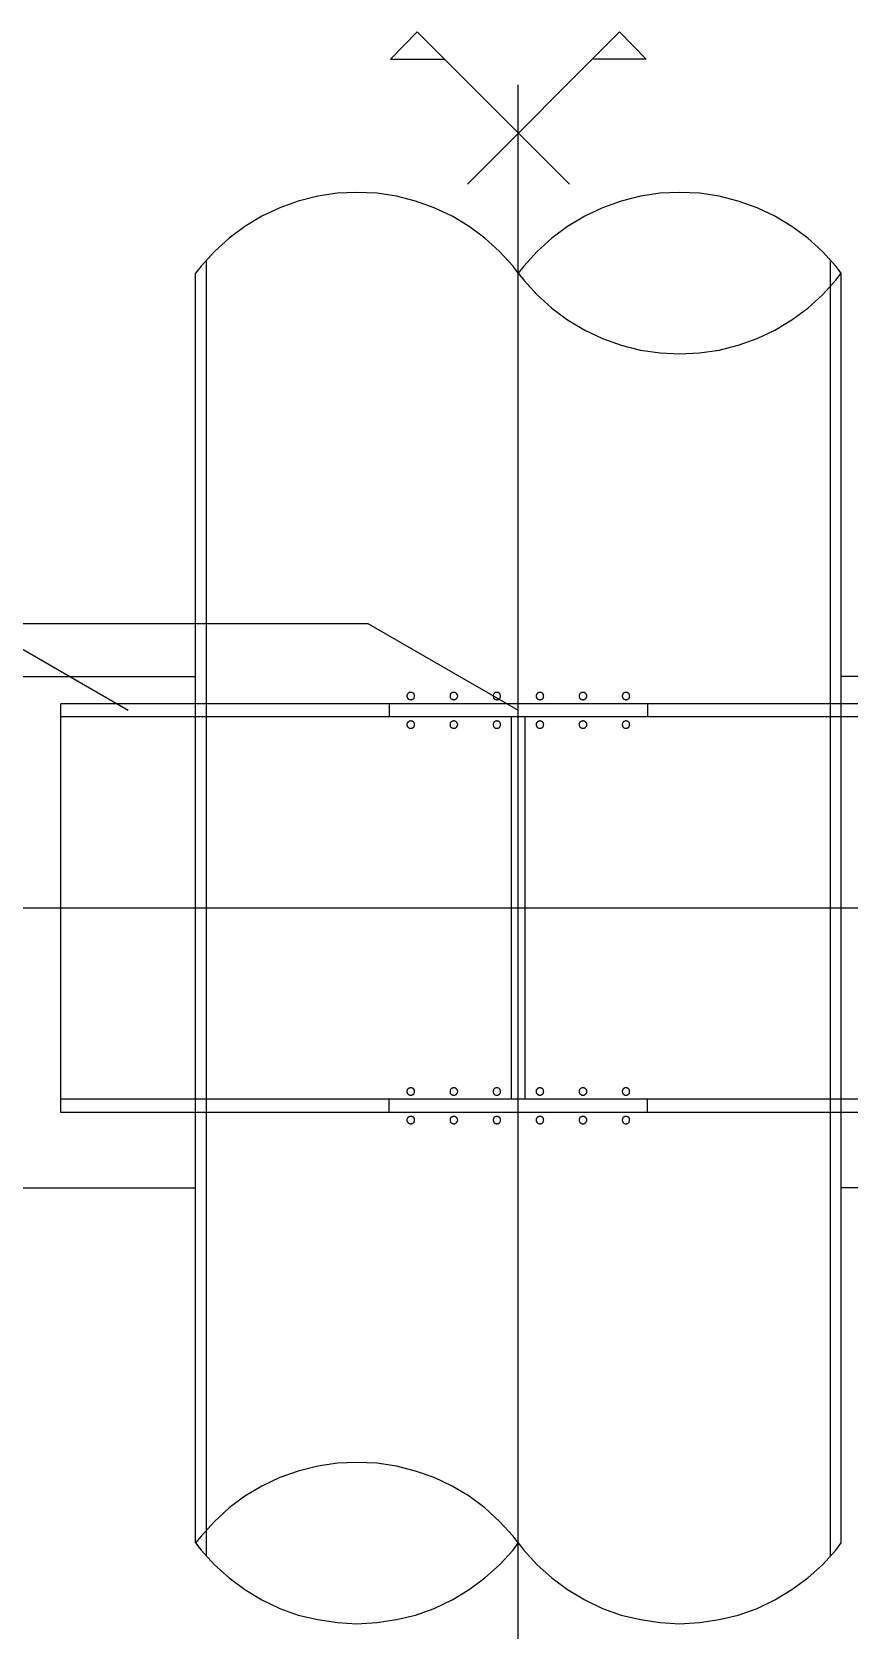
# Model space of a CAD drawing. Header units: metres. Extents: x 0 to 420, y 0 to 297.
# Drawn here: x 219.49 to 241.21, y 127.59 to 170.08 of the extents above; entities that cross this region are included whole.
import ezdxf

# ---------------------------------------------------------------- set-up
doc = ezdxf.new("R2010")
doc.units = ezdxf.units.M
doc.layers.add(' ', color=7, linetype='Continuous')

msp = doc.modelspace()

# ---------------------------------------------------------------- linework, layer by layer
at = {"layer": ' '}
for p, q in [((229.73, 170.08), (229.02, 169.36)), ((233.78, 166.03), (229.73, 170.08)), ((231.07, 166.03), (235.11, 170.08)), ((235.11, 170.08), (235.82, 169.36)), ((229.02, 169.36), (230.45, 169.36)), ((235.82, 169.36), (234.4, 169.36)), ((232.42, 124.9), (232.42, 168.67)), ((224.13, 129.56), (224.13, 164.02)), ((240.72, 129.56), (240.72, 164.02)), ((223.84, 129.91), (223.84, 163.67)), ((241.01, 129.91), (241.01, 163.67)), ((210.62, 154.35), (228.42, 154.35)), ((218.05, 154.35), (222.05, 152.05)), ((228.42, 154.35), (232.42, 152.05)), ((205.25, 152.94), (223.84, 152.94)), ((259.6, 152.94), (241.01, 152.94)), ((244.58, 152.22), (220.26, 152.22)), ((220.26, 141.35), (220.26, 152.22)), ((220.26, 141.35), (220.26, 152.22)), ((235.86, 152.22), (228.99, 152.22)), ((228.99, 152.22), (228.99, 151.87)), ((235.86, 152.22), (235.86, 151.87)), ((244.58, 151.87), (220.26, 151.87)), ((235.86, 151.87), (228.99, 151.87)), ((232.24, 141.71), (232.24, 151.87)), ((232.6, 141.71), (232.6, 151.87)), ((205.25, 146.79), (259.6, 146.79)), ((244.58, 141.71), (220.26, 141.71)), ((235.86, 141.71), (228.99, 141.71)), ((228.99, 141.35), (228.99, 141.71)), ((235.86, 141.35), (235.86, 141.71)), ((244.58, 141.35), (220.26, 141.35)), ((235.86, 141.35), (228.99, 141.35)), ((213.83, 139.35), (223.84, 139.35)), ((251.02, 139.35), (241.01, 139.35))]:
    msp.add_line(p, q, dxfattribs=at)
for points in [[(232.42, 163.67), (232.28, 163.85), (231.92, 164.24), (231.53, 164.6), (231.11, 164.91), (230.66, 165.18), (230.18, 165.4), (229.69, 165.58), (229.18, 165.71), (228.66, 165.79), (228.13, 165.81), (227.61, 165.79), (227.09, 165.71), (226.57, 165.58), (226.08, 165.4), (225.6, 165.18), (225.15, 164.91), (224.73, 164.6), (224.34, 164.24), (223.99, 163.85), (223.84, 163.67)], [(241.01, 163.67), (240.86, 163.85), (240.51, 164.24), (240.12, 164.6), (239.69, 164.91), (239.24, 165.18), (238.77, 165.4), (238.27, 165.58), (237.76, 165.71), (237.24, 165.79), (236.71, 165.81), (236.19, 165.79), (235.67, 165.71), (235.16, 165.58), (234.66, 165.4), (234.19, 165.18), (233.73, 164.91), (233.31, 164.6), (232.92, 164.24), (232.57, 163.85), (232.42, 163.67)], [(232.42, 163.67), (232.57, 163.48), (232.92, 163.09), (233.31, 162.74), (233.73, 162.43), (234.19, 162.15), (234.66, 161.93), (235.16, 161.75), (235.67, 161.62), (236.19, 161.55), (236.71, 161.52), (237.24, 161.55), (237.76, 161.62), (238.27, 161.75), (238.77, 161.93), (239.24, 162.15), (239.69, 162.43), (240.12, 162.74), (240.51, 163.09), (240.86, 163.48), (241.01, 163.67)], [(229.66, 152.42), (229.66, 152.43), (229.66, 152.44), (229.66, 152.45), (229.65, 152.46), (229.65, 152.47), (229.65, 152.48), (229.64, 152.49), (229.63, 152.49), (229.63, 152.5), (229.62, 152.51), (229.61, 152.51), (229.6, 152.52), (229.59, 152.52), (229.58, 152.52), (229.57, 152.52), (229.56, 152.52), (229.55, 152.52), (229.54, 152.52), (229.53, 152.52), (229.52, 152.52), (229.52, 152.51), (229.51, 152.51), (229.5, 152.5), (229.49, 152.49), (229.48, 152.49), (229.48, 152.48), (229.47, 152.47), (229.47, 152.46), (229.47, 152.45), (229.46, 152.44), (229.46, 152.43), (229.46, 152.42), (229.46, 152.42)], [(229.46, 152.42), (229.46, 152.41), (229.46, 152.4), (229.47, 152.4), (229.47, 152.39), (229.47, 152.38), (229.48, 152.37), (229.48, 152.36), (229.49, 152.35), (229.5, 152.35), (229.51, 152.34), (229.52, 152.34), (229.52, 152.33), (229.53, 152.33), (229.54, 152.33), (229.55, 152.32), (229.56, 152.32), (229.57, 152.32), (229.58, 152.33), (229.59, 152.33), (229.6, 152.33), (229.61, 152.34), (229.62, 152.34), (229.63, 152.35), (229.63, 152.35), (229.64, 152.36), (229.65, 152.37), (229.65, 152.38), (229.65, 152.39), (229.66, 152.4), (229.66, 152.4), (229.66, 152.41), (229.66, 152.42), (229.66, 152.42)], [(230.81, 152.42), (230.81, 152.43), (230.8, 152.44), (230.8, 152.45), (230.8, 152.46), (230.79, 152.47), (230.79, 152.48), (230.78, 152.49), (230.78, 152.49), (230.77, 152.5), (230.76, 152.51), (230.75, 152.51), (230.74, 152.52), (230.74, 152.52), (230.73, 152.52), (230.72, 152.52), (230.71, 152.52), (230.7, 152.52), (230.69, 152.52), (230.68, 152.52), (230.67, 152.52), (230.66, 152.51), (230.65, 152.51), (230.64, 152.5), (230.64, 152.49), (230.63, 152.49), (230.62, 152.48), (230.62, 152.47), (230.61, 152.46), (230.61, 152.45), (230.61, 152.44), (230.61, 152.43), (230.61, 152.42), (230.61, 152.42)], [(230.61, 152.42), (230.61, 152.41), (230.61, 152.4), (230.61, 152.4), (230.61, 152.39), (230.62, 152.38), (230.62, 152.37), (230.63, 152.36), (230.64, 152.35), (230.64, 152.35), (230.65, 152.34), (230.66, 152.34), (230.67, 152.33), (230.68, 152.33), (230.69, 152.33), (230.7, 152.32), (230.71, 152.32), (230.72, 152.32), (230.73, 152.33), (230.74, 152.33), (230.74, 152.33), (230.75, 152.34), (230.76, 152.34), (230.77, 152.35), (230.78, 152.35), (230.78, 152.36), (230.79, 152.37), (230.79, 152.38), (230.8, 152.39), (230.8, 152.4), (230.8, 152.4), (230.81, 152.41), (230.81, 152.42), (230.81, 152.42)], [(231.95, 152.42), (231.95, 152.43), (231.95, 152.44), (231.95, 152.45), (231.94, 152.46), (231.94, 152.47), (231.93, 152.48), (231.93, 152.49), (231.92, 152.49), (231.91, 152.5), (231.91, 152.51), (231.9, 152.51), (231.89, 152.52), (231.88, 152.52), (231.87, 152.52), (231.86, 152.52), (231.85, 152.52), (231.84, 152.52), (231.83, 152.52), (231.82, 152.52), (231.81, 152.52), (231.8, 152.51), (231.8, 152.51), (231.79, 152.5), (231.78, 152.49), (231.77, 152.49), (231.77, 152.48), (231.76, 152.47), (231.76, 152.46), (231.76, 152.45), (231.75, 152.44), (231.75, 152.43), (231.75, 152.42), (231.75, 152.42)], [(231.75, 152.42), (231.75, 152.41), (231.75, 152.4), (231.76, 152.4), (231.76, 152.39), (231.76, 152.38), (231.77, 152.37), (231.77, 152.36), (231.78, 152.35), (231.79, 152.35), (231.8, 152.34), (231.8, 152.34), (231.81, 152.33), (231.82, 152.33), (231.83, 152.33), (231.84, 152.32), (231.85, 152.32), (231.86, 152.32), (231.87, 152.33), (231.88, 152.33), (231.89, 152.33), (231.9, 152.34), (231.91, 152.34), (231.91, 152.35), (231.92, 152.35), (231.93, 152.36), (231.93, 152.37), (231.94, 152.38), (231.94, 152.39), (231.95, 152.4), (231.95, 152.4), (231.95, 152.41), (231.95, 152.42), (231.95, 152.42)], [(233.1, 152.42), (233.09, 152.43), (233.09, 152.44), (233.09, 152.45), (233.09, 152.46), (233.08, 152.47), (233.08, 152.48), (233.07, 152.49), (233.07, 152.49), (233.06, 152.5), (233.05, 152.51), (233.04, 152.51), (233.03, 152.52), (233.02, 152.52), (233.01, 152.52), (233.01, 152.52), (233, 152.52), (232.99, 152.52), (232.98, 152.52), (232.97, 152.52), (232.96, 152.52), (232.95, 152.51), (232.94, 152.51), (232.93, 152.5), (232.92, 152.49), (232.92, 152.49), (232.91, 152.48), (232.91, 152.47), (232.9, 152.46), (232.9, 152.45), (232.9, 152.44), (232.9, 152.43), (232.9, 152.42), (232.9, 152.42)], [(232.9, 152.42), (232.9, 152.41), (232.9, 152.4), (232.9, 152.4), (232.9, 152.39), (232.91, 152.38), (232.91, 152.37), (232.92, 152.36), (232.92, 152.35), (232.93, 152.35), (232.94, 152.34), (232.95, 152.34), (232.96, 152.33), (232.97, 152.33), (232.98, 152.33), (232.99, 152.32), (233, 152.32), (233.01, 152.32), (233.01, 152.33), (233.02, 152.33), (233.03, 152.33), (233.04, 152.34), (233.05, 152.34), (233.06, 152.35), (233.07, 152.35), (233.07, 152.36), (233.08, 152.37), (233.08, 152.38), (233.09, 152.39), (233.09, 152.4), (233.09, 152.4), (233.09, 152.41), (233.1, 152.42), (233.1, 152.42)], [(234.24, 152.42), (234.24, 152.43), (234.24, 152.44), (234.24, 152.45), (234.23, 152.46), (234.23, 152.47), (234.22, 152.48), (234.22, 152.49), (234.21, 152.49), (234.2, 152.5), (234.2, 152.51), (234.19, 152.51), (234.18, 152.52), (234.17, 152.52), (234.16, 152.52), (234.15, 152.52), (234.14, 152.52), (234.13, 152.52), (234.12, 152.52), (234.11, 152.52), (234.1, 152.52), (234.09, 152.51), (234.08, 152.51), (234.08, 152.5), (234.07, 152.49), (234.06, 152.49), (234.06, 152.48), (234.05, 152.47), (234.05, 152.46), (234.04, 152.45), (234.04, 152.44), (234.04, 152.43), (234.04, 152.42), (234.04, 152.42)], [(234.04, 152.42), (234.04, 152.41), (234.04, 152.4), (234.04, 152.4), (234.05, 152.39), (234.05, 152.38), (234.06, 152.37), (234.06, 152.36), (234.07, 152.35), (234.08, 152.35), (234.08, 152.34), (234.09, 152.34), (234.1, 152.33), (234.11, 152.33), (234.12, 152.33), (234.13, 152.32), (234.14, 152.32), (234.15, 152.32), (234.16, 152.33), (234.17, 152.33), (234.18, 152.33), (234.19, 152.34), (234.2, 152.34), (234.2, 152.35), (234.21, 152.35), (234.22, 152.36), (234.22, 152.37), (234.23, 152.38), (234.23, 152.39), (234.24, 152.4), (234.24, 152.4), (234.24, 152.41), (234.24, 152.42), (234.24, 152.42)], [(235.38, 152.42), (235.38, 152.43), (235.38, 152.44), (235.38, 152.45), (235.38, 152.46), (235.37, 152.47), (235.37, 152.48), (235.36, 152.49), (235.35, 152.49), (235.35, 152.5), (235.34, 152.51), (235.33, 152.51), (235.32, 152.52), (235.31, 152.52), (235.3, 152.52), (235.29, 152.52), (235.28, 152.52), (235.27, 152.52), (235.26, 152.52), (235.25, 152.52), (235.25, 152.52), (235.24, 152.51), (235.23, 152.51), (235.22, 152.5), (235.21, 152.49), (235.21, 152.49), (235.2, 152.48), (235.2, 152.47), (235.19, 152.46), (235.19, 152.45), (235.19, 152.44), (235.18, 152.43), (235.18, 152.42), (235.18, 152.42)], [(235.18, 152.42), (235.18, 152.41), (235.19, 152.4), (235.19, 152.4), (235.19, 152.39), (235.2, 152.38), (235.2, 152.37), (235.21, 152.36), (235.21, 152.35), (235.22, 152.35), (235.23, 152.34), (235.24, 152.34), (235.25, 152.33), (235.25, 152.33), (235.26, 152.33), (235.27, 152.32), (235.28, 152.32), (235.29, 152.32), (235.3, 152.33), (235.31, 152.33), (235.32, 152.33), (235.33, 152.34), (235.34, 152.34), (235.35, 152.35), (235.35, 152.35), (235.36, 152.36), (235.37, 152.37), (235.37, 152.38), (235.38, 152.39), (235.38, 152.4), (235.38, 152.4), (235.38, 152.41), (235.38, 152.42), (235.38, 152.42)], [(229.66, 151.67), (229.66, 151.68), (229.66, 151.69), (229.66, 151.7), (229.65, 151.7), (229.65, 151.71), (229.65, 151.72), (229.64, 151.73), (229.63, 151.74), (229.63, 151.74), (229.62, 151.75), (229.61, 151.75), (229.6, 151.76), (229.59, 151.76), (229.58, 151.76), (229.57, 151.77), (229.56, 151.77), (229.55, 151.77), (229.54, 151.76), (229.53, 151.76), (229.52, 151.76), (229.52, 151.75), (229.51, 151.75), (229.5, 151.74), (229.49, 151.74), (229.48, 151.73), (229.48, 151.72), (229.47, 151.71), (229.47, 151.7), (229.47, 151.7), (229.46, 151.69), (229.46, 151.68), (229.46, 151.67), (229.46, 151.67)], [(230.81, 151.67), (230.81, 151.68), (230.8, 151.69), (230.8, 151.7), (230.8, 151.7), (230.79, 151.71), (230.79, 151.72), (230.78, 151.73), (230.78, 151.74), (230.77, 151.74), (230.76, 151.75), (230.75, 151.75), (230.74, 151.76), (230.74, 151.76), (230.73, 151.76), (230.72, 151.77), (230.71, 151.77), (230.7, 151.77), (230.69, 151.76), (230.68, 151.76), (230.67, 151.76), (230.66, 151.75), (230.65, 151.75), (230.64, 151.74), (230.64, 151.74), (230.63, 151.73), (230.62, 151.72), (230.62, 151.71), (230.61, 151.7), (230.61, 151.7), (230.61, 151.69), (230.61, 151.68), (230.61, 151.67), (230.61, 151.67)], [(231.95, 151.67), (231.95, 151.68), (231.95, 151.69), (231.95, 151.7), (231.94, 151.7), (231.94, 151.71), (231.93, 151.72), (231.93, 151.73), (231.92, 151.74), (231.91, 151.74), (231.91, 151.75), (231.9, 151.75), (231.89, 151.76), (231.88, 151.76), (231.87, 151.76), (231.86, 151.77), (231.85, 151.77), (231.84, 151.77), (231.83, 151.76), (231.82, 151.76), (231.81, 151.76), (231.8, 151.75), (231.8, 151.75), (231.79, 151.74), (231.78, 151.74), (231.77, 151.73), (231.77, 151.72), (231.76, 151.71), (231.76, 151.7), (231.76, 151.7), (231.75, 151.69), (231.75, 151.68), (231.75, 151.67), (231.75, 151.67)], [(233.1, 151.67), (233.09, 151.68), (233.09, 151.69), (233.09, 151.7), (233.09, 151.7), (233.08, 151.71), (233.08, 151.72), (233.07, 151.73), (233.07, 151.74), (233.06, 151.74), (233.05, 151.75), (233.04, 151.75), (233.03, 151.76), (233.02, 151.76), (233.01, 151.76), (233.01, 151.77), (233, 151.77), (232.99, 151.77), (232.98, 151.76), (232.97, 151.76), (232.96, 151.76), (232.95, 151.75), (232.94, 151.75), (232.93, 151.74), (232.92, 151.74), (232.92, 151.73), (232.91, 151.72), (232.91, 151.71), (232.9, 151.7), (232.9, 151.7), (232.9, 151.69), (232.9, 151.68), (232.9, 151.67), (232.9, 151.67)], [(234.24, 151.67), (234.24, 151.68), (234.24, 151.69), (234.24, 151.7), (234.23, 151.7), (234.23, 151.71), (234.22, 151.72), (234.22, 151.73), (234.21, 151.74), (234.2, 151.74), (234.2, 151.75), (234.19, 151.75), (234.18, 151.76), (234.17, 151.76), (234.16, 151.76), (234.15, 151.77), (234.14, 151.77), (234.13, 151.77), (234.12, 151.76), (234.11, 151.76), (234.1, 151.76), (234.09, 151.75), (234.08, 151.75), (234.08, 151.74), (234.07, 151.74), (234.06, 151.73), (234.06, 151.72), (234.05, 151.71), (234.05, 151.7), (234.04, 151.7), (234.04, 151.69), (234.04, 151.68), (234.04, 151.67), (234.04, 151.67)], [(235.38, 151.67), (235.38, 151.68), (235.38, 151.69), (235.38, 151.7), (235.38, 151.7), (235.37, 151.71), (235.37, 151.72), (235.36, 151.73), (235.35, 151.74), (235.35, 151.74), (235.34, 151.75), (235.33, 151.75), (235.32, 151.76), (235.31, 151.76), (235.3, 151.76), (235.29, 151.77), (235.28, 151.77), (235.27, 151.77), (235.26, 151.76), (235.25, 151.76), (235.25, 151.76), (235.24, 151.75), (235.23, 151.75), (235.22, 151.74), (235.21, 151.74), (235.21, 151.73), (235.2, 151.72), (235.2, 151.71), (235.19, 151.7), (235.19, 151.7), (235.19, 151.69), (235.18, 151.68), (235.18, 151.67), (235.18, 151.67)], [(229.46, 151.67), (229.46, 151.66), (229.46, 151.65), (229.47, 151.64), (229.47, 151.63), (229.47, 151.62), (229.48, 151.61), (229.48, 151.6), (229.49, 151.6), (229.5, 151.59), (229.51, 151.58), (229.52, 151.58), (229.52, 151.57), (229.53, 151.57), (229.54, 151.57), (229.55, 151.57), (229.56, 151.57), (229.57, 151.57), (229.58, 151.57), (229.59, 151.57), (229.6, 151.57), (229.61, 151.58), (229.62, 151.58), (229.63, 151.59), (229.63, 151.6), (229.64, 151.6), (229.65, 151.61), (229.65, 151.62), (229.65, 151.63), (229.66, 151.64), (229.66, 151.65), (229.66, 151.66), (229.66, 151.67), (229.66, 151.67)], [(230.61, 151.67), (230.61, 151.66), (230.61, 151.65), (230.61, 151.64), (230.61, 151.63), (230.62, 151.62), (230.62, 151.61), (230.63, 151.6), (230.64, 151.6), (230.64, 151.59), (230.65, 151.58), (230.66, 151.58), (230.67, 151.57), (230.68, 151.57), (230.69, 151.57), (230.7, 151.57), (230.71, 151.57), (230.72, 151.57), (230.73, 151.57), (230.74, 151.57), (230.74, 151.57), (230.75, 151.58), (230.76, 151.58), (230.77, 151.59), (230.78, 151.6), (230.78, 151.6), (230.79, 151.61), (230.79, 151.62), (230.8, 151.63), (230.8, 151.64), (230.8, 151.65), (230.81, 151.66), (230.81, 151.67), (230.81, 151.67)], [(231.75, 151.67), (231.75, 151.66), (231.75, 151.65), (231.76, 151.64), (231.76, 151.63), (231.76, 151.62), (231.77, 151.61), (231.77, 151.6), (231.78, 151.6), (231.79, 151.59), (231.8, 151.58), (231.8, 151.58), (231.81, 151.57), (231.82, 151.57), (231.83, 151.57), (231.84, 151.57), (231.85, 151.57), (231.86, 151.57), (231.87, 151.57), (231.88, 151.57), (231.89, 151.57), (231.9, 151.58), (231.91, 151.58), (231.91, 151.59), (231.92, 151.6), (231.93, 151.6), (231.93, 151.61), (231.94, 151.62), (231.94, 151.63), (231.95, 151.64), (231.95, 151.65), (231.95, 151.66), (231.95, 151.67), (231.95, 151.67)], [(232.9, 151.67), (232.9, 151.66), (232.9, 151.65), (232.9, 151.64), (232.9, 151.63), (232.91, 151.62), (232.91, 151.61), (232.92, 151.6), (232.92, 151.6), (232.93, 151.59), (232.94, 151.58), (232.95, 151.58), (232.96, 151.57), (232.97, 151.57), (232.98, 151.57), (232.99, 151.57), (233, 151.57), (233.01, 151.57), (233.01, 151.57), (233.02, 151.57), (233.03, 151.57), (233.04, 151.58), (233.05, 151.58), (233.06, 151.59), (233.07, 151.6), (233.07, 151.6), (233.08, 151.61), (233.08, 151.62), (233.09, 151.63), (233.09, 151.64), (233.09, 151.65), (233.09, 151.66), (233.1, 151.67), (233.1, 151.67)], [(234.04, 151.67), (234.04, 151.66), (234.04, 151.65), (234.04, 151.64), (234.05, 151.63), (234.05, 151.62), (234.06, 151.61), (234.06, 151.6), (234.07, 151.6), (234.08, 151.59), (234.08, 151.58), (234.09, 151.58), (234.1, 151.57), (234.11, 151.57), (234.12, 151.57), (234.13, 151.57), (234.14, 151.57), (234.15, 151.57), (234.16, 151.57), (234.17, 151.57), (234.18, 151.57), (234.19, 151.58), (234.2, 151.58), (234.2, 151.59), (234.21, 151.6), (234.22, 151.6), (234.22, 151.61), (234.23, 151.62), (234.23, 151.63), (234.24, 151.64), (234.24, 151.65), (234.24, 151.66), (234.24, 151.67), (234.24, 151.67)], [(235.18, 151.67), (235.18, 151.66), (235.19, 151.65), (235.19, 151.64), (235.19, 151.63), (235.2, 151.62), (235.2, 151.61), (235.21, 151.6), (235.21, 151.6), (235.22, 151.59), (235.23, 151.58), (235.24, 151.58), (235.25, 151.57), (235.25, 151.57), (235.26, 151.57), (235.27, 151.57), (235.28, 151.57), (235.29, 151.57), (235.3, 151.57), (235.31, 151.57), (235.32, 151.57), (235.33, 151.58), (235.34, 151.58), (235.35, 151.59), (235.35, 151.6), (235.36, 151.6), (235.37, 151.61), (235.37, 151.62), (235.38, 151.63), (235.38, 151.64), (235.38, 151.65), (235.38, 151.66), (235.38, 151.67), (235.38, 151.67)], [(229.66, 141.91), (229.66, 141.92), (229.66, 141.93), (229.66, 141.94), (229.65, 141.95), (229.65, 141.96), (229.65, 141.97), (229.64, 141.97), (229.63, 141.98), (229.63, 141.99), (229.62, 141.99), (229.61, 142), (229.6, 142), (229.59, 142.01), (229.58, 142.01), (229.57, 142.01), (229.56, 142.01), (229.55, 142.01), (229.54, 142.01), (229.53, 142.01), (229.52, 142), (229.52, 142), (229.51, 141.99), (229.5, 141.99), (229.49, 141.98), (229.48, 141.97), (229.48, 141.97), (229.47, 141.96), (229.47, 141.95), (229.47, 141.94), (229.46, 141.93), (229.46, 141.92), (229.46, 141.91), (229.46, 141.91)], [(229.46, 141.91), (229.46, 141.9), (229.46, 141.89), (229.47, 141.88), (229.47, 141.87), (229.47, 141.86), (229.48, 141.85), (229.48, 141.85), (229.49, 141.84), (229.5, 141.83), (229.51, 141.83), (229.52, 141.82), (229.52, 141.82), (229.53, 141.81), (229.54, 141.81), (229.55, 141.81), (229.56, 141.81), (229.57, 141.81), (229.58, 141.81), (229.59, 141.81), (229.6, 141.82), (229.61, 141.82), (229.62, 141.83), (229.63, 141.83), (229.63, 141.84), (229.64, 141.85), (229.65, 141.85), (229.65, 141.86), (229.65, 141.87), (229.66, 141.88), (229.66, 141.89), (229.66, 141.9), (229.66, 141.91), (229.66, 141.91)], [(230.81, 141.91), (230.81, 141.92), (230.8, 141.93), (230.8, 141.94), (230.8, 141.95), (230.79, 141.96), (230.79, 141.97), (230.78, 141.97), (230.78, 141.98), (230.77, 141.99), (230.76, 141.99), (230.75, 142), (230.74, 142), (230.74, 142.01), (230.73, 142.01), (230.72, 142.01), (230.71, 142.01), (230.7, 142.01), (230.69, 142.01), (230.68, 142.01), (230.67, 142), (230.66, 142), (230.65, 141.99), (230.64, 141.99), (230.64, 141.98), (230.63, 141.97), (230.62, 141.97), (230.62, 141.96), (230.61, 141.95), (230.61, 141.94), (230.61, 141.93), (230.61, 141.92), (230.61, 141.91), (230.61, 141.91)], [(230.61, 141.91), (230.61, 141.9), (230.61, 141.89), (230.61, 141.88), (230.61, 141.87), (230.62, 141.86), (230.62, 141.85), (230.63, 141.85), (230.64, 141.84), (230.64, 141.83), (230.65, 141.83), (230.66, 141.82), (230.67, 141.82), (230.68, 141.81), (230.69, 141.81), (230.7, 141.81), (230.71, 141.81), (230.72, 141.81), (230.73, 141.81), (230.74, 141.81), (230.74, 141.82), (230.75, 141.82), (230.76, 141.83), (230.77, 141.83), (230.78, 141.84), (230.78, 141.85), (230.79, 141.85), (230.79, 141.86), (230.8, 141.87), (230.8, 141.88), (230.8, 141.89), (230.81, 141.9), (230.81, 141.91), (230.81, 141.91)], [(231.95, 141.91), (231.95, 141.92), (231.95, 141.93), (231.95, 141.94), (231.94, 141.95), (231.94, 141.96), (231.93, 141.97), (231.93, 141.97), (231.92, 141.98), (231.91, 141.99), (231.91, 141.99), (231.9, 142), (231.89, 142), (231.88, 142.01), (231.87, 142.01), (231.86, 142.01), (231.85, 142.01), (231.84, 142.01), (231.83, 142.01), (231.82, 142.01), (231.81, 142), (231.8, 142), (231.8, 141.99), (231.79, 141.99), (231.78, 141.98), (231.77, 141.97), (231.77, 141.97), (231.76, 141.96), (231.76, 141.95), (231.76, 141.94), (231.75, 141.93), (231.75, 141.92), (231.75, 141.91), (231.75, 141.91)], [(231.75, 141.91), (231.75, 141.9), (231.75, 141.89), (231.76, 141.88), (231.76, 141.87), (231.76, 141.86), (231.77, 141.85), (231.77, 141.85), (231.78, 141.84), (231.79, 141.83), (231.8, 141.83), (231.8, 141.82), (231.81, 141.82), (231.82, 141.81), (231.83, 141.81), (231.84, 141.81), (231.85, 141.81), (231.86, 141.81), (231.87, 141.81), (231.88, 141.81), (231.89, 141.82), (231.9, 141.82), (231.91, 141.83), (231.91, 141.83), (231.92, 141.84), (231.93, 141.85), (231.93, 141.85), (231.94, 141.86), (231.94, 141.87), (231.95, 141.88), (231.95, 141.89), (231.95, 141.9), (231.95, 141.91), (231.95, 141.91)], [(233.1, 141.91), (233.09, 141.92), (233.09, 141.93), (233.09, 141.94), (233.09, 141.95), (233.08, 141.96), (233.08, 141.97), (233.07, 141.97), (233.07, 141.98), (233.06, 141.99), (233.05, 141.99), (233.04, 142), (233.03, 142), (233.02, 142.01), (233.01, 142.01), (233.01, 142.01), (233, 142.01), (232.99, 142.01), (232.98, 142.01), (232.97, 142.01), (232.96, 142), (232.95, 142), (232.94, 141.99), (232.93, 141.99), (232.92, 141.98), (232.92, 141.97), (232.91, 141.97), (232.91, 141.96), (232.9, 141.95), (232.9, 141.94), (232.9, 141.93), (232.9, 141.92), (232.9, 141.91), (232.9, 141.91)], [(232.9, 141.91), (232.9, 141.9), (232.9, 141.89), (232.9, 141.88), (232.9, 141.87), (232.91, 141.86), (232.91, 141.85), (232.92, 141.85), (232.92, 141.84), (232.93, 141.83), (232.94, 141.83), (232.95, 141.82), (232.96, 141.82), (232.97, 141.81), (232.98, 141.81), (232.99, 141.81), (233, 141.81), (233.01, 141.81), (233.01, 141.81), (233.02, 141.81), (233.03, 141.82), (233.04, 141.82), (233.05, 141.83), (233.06, 141.83), (233.07, 141.84), (233.07, 141.85), (233.08, 141.85), (233.08, 141.86), (233.09, 141.87), (233.09, 141.88), (233.09, 141.89), (233.09, 141.9), (233.1, 141.91), (233.1, 141.91)], [(234.24, 141.91), (234.24, 141.92), (234.24, 141.93), (234.24, 141.94), (234.23, 141.95), (234.23, 141.96), (234.22, 141.97), (234.22, 141.97), (234.21, 141.98), (234.2, 141.99), (234.2, 141.99), (234.19, 142), (234.18, 142), (234.17, 142.01), (234.16, 142.01), (234.15, 142.01), (234.14, 142.01), (234.13, 142.01), (234.12, 142.01), (234.11, 142.01), (234.1, 142), (234.09, 142), (234.08, 141.99), (234.08, 141.99), (234.07, 141.98), (234.06, 141.97), (234.06, 141.97), (234.05, 141.96), (234.05, 141.95), (234.04, 141.94), (234.04, 141.93), (234.04, 141.92), (234.04, 141.91), (234.04, 141.91)], [(234.04, 141.91), (234.04, 141.9), (234.04, 141.89), (234.04, 141.88), (234.05, 141.87), (234.05, 141.86), (234.06, 141.85), (234.06, 141.85), (234.07, 141.84), (234.08, 141.83), (234.08, 141.83), (234.09, 141.82), (234.1, 141.82), (234.11, 141.81), (234.12, 141.81), (234.13, 141.81), (234.14, 141.81), (234.15, 141.81), (234.16, 141.81), (234.17, 141.81), (234.18, 141.82), (234.19, 141.82), (234.2, 141.83), (234.2, 141.83), (234.21, 141.84), (234.22, 141.85), (234.22, 141.85), (234.23, 141.86), (234.23, 141.87), (234.24, 141.88), (234.24, 141.89), (234.24, 141.9), (234.24, 141.91), (234.24, 141.91)], [(235.38, 141.91), (235.38, 141.92), (235.38, 141.93), (235.38, 141.94), (235.38, 141.95), (235.37, 141.96), (235.37, 141.97), (235.36, 141.97), (235.35, 141.98), (235.35, 141.99), (235.34, 141.99), (235.33, 142), (235.32, 142), (235.31, 142.01), (235.3, 142.01), (235.29, 142.01), (235.28, 142.01), (235.27, 142.01), (235.26, 142.01), (235.25, 142.01), (235.25, 142), (235.24, 142), (235.23, 141.99), (235.22, 141.99), (235.21, 141.98), (235.21, 141.97), (235.2, 141.97), (235.2, 141.96), (235.19, 141.95), (235.19, 141.94), (235.19, 141.93), (235.18, 141.92), (235.18, 141.91), (235.18, 141.91)], [(235.18, 141.91), (235.18, 141.9), (235.19, 141.89), (235.19, 141.88), (235.19, 141.87), (235.2, 141.86), (235.2, 141.85), (235.21, 141.85), (235.21, 141.84), (235.22, 141.83), (235.23, 141.83), (235.24, 141.82), (235.25, 141.82), (235.25, 141.81), (235.26, 141.81), (235.27, 141.81), (235.28, 141.81), (235.29, 141.81), (235.3, 141.81), (235.31, 141.81), (235.32, 141.82), (235.33, 141.82), (235.34, 141.83), (235.35, 141.83), (235.35, 141.84), (235.36, 141.85), (235.37, 141.85), (235.37, 141.86), (235.38, 141.87), (235.38, 141.88), (235.38, 141.89), (235.38, 141.9), (235.38, 141.91), (235.38, 141.91)], [(229.66, 141.15), (229.66, 141.16), (229.66, 141.17), (229.66, 141.18), (229.65, 141.19), (229.65, 141.2), (229.65, 141.21), (229.64, 141.22), (229.63, 141.22), (229.63, 141.23), (229.62, 141.24), (229.61, 141.24), (229.6, 141.24), (229.59, 141.25), (229.58, 141.25), (229.57, 141.25), (229.56, 141.25), (229.55, 141.25), (229.54, 141.25), (229.53, 141.25), (229.52, 141.24), (229.52, 141.24), (229.51, 141.24), (229.5, 141.23), (229.49, 141.22), (229.48, 141.22), (229.48, 141.21), (229.47, 141.2), (229.47, 141.19), (229.47, 141.18), (229.46, 141.17), (229.46, 141.16), (229.46, 141.15), (229.46, 141.15)], [(229.46, 141.15), (229.46, 141.14), (229.46, 141.13), (229.47, 141.12), (229.47, 141.11), (229.47, 141.11), (229.48, 141.1), (229.48, 141.09), (229.49, 141.08), (229.5, 141.08), (229.51, 141.07), (229.52, 141.06), (229.52, 141.06), (229.53, 141.06), (229.54, 141.05), (229.55, 141.05), (229.56, 141.05), (229.57, 141.05), (229.58, 141.05), (229.59, 141.06), (229.6, 141.06), (229.61, 141.06), (229.62, 141.07), (229.63, 141.08), (229.63, 141.08), (229.64, 141.09), (229.65, 141.1), (229.65, 141.11), (229.65, 141.11), (229.66, 141.12), (229.66, 141.13), (229.66, 141.14), (229.66, 141.15), (229.66, 141.15)], [(230.81, 141.15), (230.81, 141.16), (230.8, 141.17), (230.8, 141.18), (230.8, 141.19), (230.79, 141.2), (230.79, 141.21), (230.78, 141.22), (230.78, 141.22), (230.77, 141.23), (230.76, 141.24), (230.75, 141.24), (230.74, 141.24), (230.74, 141.25), (230.73, 141.25), (230.72, 141.25), (230.71, 141.25), (230.7, 141.25), (230.69, 141.25), (230.68, 141.25), (230.67, 141.24), (230.66, 141.24), (230.65, 141.24), (230.64, 141.23), (230.64, 141.22), (230.63, 141.22), (230.62, 141.21), (230.62, 141.2), (230.61, 141.19), (230.61, 141.18), (230.61, 141.17), (230.61, 141.16), (230.61, 141.15), (230.61, 141.15)], [(230.61, 141.15), (230.61, 141.14), (230.61, 141.13), (230.61, 141.12), (230.61, 141.11), (230.62, 141.11), (230.62, 141.1), (230.63, 141.09), (230.64, 141.08), (230.64, 141.08), (230.65, 141.07), (230.66, 141.06), (230.67, 141.06), (230.68, 141.06), (230.69, 141.05), (230.7, 141.05), (230.71, 141.05), (230.72, 141.05), (230.73, 141.05), (230.74, 141.06), (230.74, 141.06), (230.75, 141.06), (230.76, 141.07), (230.77, 141.08), (230.78, 141.08), (230.78, 141.09), (230.79, 141.1), (230.79, 141.11), (230.8, 141.11), (230.8, 141.12), (230.8, 141.13), (230.81, 141.14), (230.81, 141.15), (230.81, 141.15)], [(231.95, 141.15), (231.95, 141.16), (231.95, 141.17), (231.95, 141.18), (231.94, 141.19), (231.94, 141.2), (231.93, 141.21), (231.93, 141.22), (231.92, 141.22), (231.91, 141.23), (231.91, 141.24), (231.9, 141.24), (231.89, 141.24), (231.88, 141.25), (231.87, 141.25), (231.86, 141.25), (231.85, 141.25), (231.84, 141.25), (231.83, 141.25), (231.82, 141.25), (231.81, 141.24), (231.8, 141.24), (231.8, 141.24), (231.79, 141.23), (231.78, 141.22), (231.77, 141.22), (231.77, 141.21), (231.76, 141.2), (231.76, 141.19), (231.76, 141.18), (231.75, 141.17), (231.75, 141.16), (231.75, 141.15), (231.75, 141.15)], [(231.75, 141.15), (231.75, 141.14), (231.75, 141.13), (231.76, 141.12), (231.76, 141.11), (231.76, 141.11), (231.77, 141.1), (231.77, 141.09), (231.78, 141.08), (231.79, 141.08), (231.8, 141.07), (231.8, 141.06), (231.81, 141.06), (231.82, 141.06), (231.83, 141.05), (231.84, 141.05), (231.85, 141.05), (231.86, 141.05), (231.87, 141.05), (231.88, 141.06), (231.89, 141.06), (231.9, 141.06), (231.91, 141.07), (231.91, 141.08), (231.92, 141.08), (231.93, 141.09), (231.93, 141.1), (231.94, 141.11), (231.94, 141.11), (231.95, 141.12), (231.95, 141.13), (231.95, 141.14), (231.95, 141.15), (231.95, 141.15)], [(233.1, 141.15), (233.09, 141.16), (233.09, 141.17), (233.09, 141.18), (233.09, 141.19), (233.08, 141.2), (233.08, 141.21), (233.07, 141.22), (233.07, 141.22), (233.06, 141.23), (233.05, 141.24), (233.04, 141.24), (233.03, 141.24), (233.02, 141.25), (233.01, 141.25), (233.01, 141.25), (233, 141.25), (232.99, 141.25), (232.98, 141.25), (232.97, 141.25), (232.96, 141.24), (232.95, 141.24), (232.94, 141.24), (232.93, 141.23), (232.92, 141.22), (232.92, 141.22), (232.91, 141.21), (232.91, 141.2), (232.9, 141.19), (232.9, 141.18), (232.9, 141.17), (232.9, 141.16), (232.9, 141.15), (232.9, 141.15)], [(232.9, 141.15), (232.9, 141.14), (232.9, 141.13), (232.9, 141.12), (232.9, 141.11), (232.91, 141.11), (232.91, 141.1), (232.92, 141.09), (232.92, 141.08), (232.93, 141.08), (232.94, 141.07), (232.95, 141.06), (232.96, 141.06), (232.97, 141.06), (232.98, 141.05), (232.99, 141.05), (233, 141.05), (233.01, 141.05), (233.01, 141.05), (233.02, 141.06), (233.03, 141.06), (233.04, 141.06), (233.05, 141.07), (233.06, 141.08), (233.07, 141.08), (233.07, 141.09), (233.08, 141.1), (233.08, 141.11), (233.09, 141.11), (233.09, 141.12), (233.09, 141.13), (233.09, 141.14), (233.1, 141.15), (233.1, 141.15)], [(234.24, 141.15), (234.24, 141.16), (234.24, 141.17), (234.24, 141.18), (234.23, 141.19), (234.23, 141.2), (234.22, 141.21), (234.22, 141.22), (234.21, 141.22), (234.2, 141.23), (234.2, 141.24), (234.19, 141.24), (234.18, 141.24), (234.17, 141.25), (234.16, 141.25), (234.15, 141.25), (234.14, 141.25), (234.13, 141.25), (234.12, 141.25), (234.11, 141.25), (234.1, 141.24), (234.09, 141.24), (234.08, 141.24), (234.08, 141.23), (234.07, 141.22), (234.06, 141.22), (234.06, 141.21), (234.05, 141.2), (234.05, 141.19), (234.04, 141.18), (234.04, 141.17), (234.04, 141.16), (234.04, 141.15), (234.04, 141.15)], [(234.04, 141.15), (234.04, 141.14), (234.04, 141.13), (234.04, 141.12), (234.05, 141.11), (234.05, 141.11), (234.06, 141.1), (234.06, 141.09), (234.07, 141.08), (234.08, 141.08), (234.08, 141.07), (234.09, 141.06), (234.1, 141.06), (234.11, 141.06), (234.12, 141.05), (234.13, 141.05), (234.14, 141.05), (234.15, 141.05), (234.16, 141.05), (234.17, 141.06), (234.18, 141.06), (234.19, 141.06), (234.2, 141.07), (234.2, 141.08), (234.21, 141.08), (234.22, 141.09), (234.22, 141.1), (234.23, 141.11), (234.23, 141.11), (234.24, 141.12), (234.24, 141.13), (234.24, 141.14), (234.24, 141.15), (234.24, 141.15)], [(235.38, 141.15), (235.38, 141.16), (235.38, 141.17), (235.38, 141.18), (235.38, 141.19), (235.37, 141.2), (235.37, 141.21), (235.36, 141.22), (235.35, 141.22), (235.35, 141.23), (235.34, 141.24), (235.33, 141.24), (235.32, 141.24), (235.31, 141.25), (235.3, 141.25), (235.29, 141.25), (235.28, 141.25), (235.27, 141.25), (235.26, 141.25), (235.25, 141.25), (235.25, 141.24), (235.24, 141.24), (235.23, 141.24), (235.22, 141.23), (235.21, 141.22), (235.21, 141.22), (235.2, 141.21), (235.2, 141.2), (235.19, 141.19), (235.19, 141.18), (235.19, 141.17), (235.18, 141.16), (235.18, 141.15), (235.18, 141.15)], [(235.18, 141.15), (235.18, 141.14), (235.19, 141.13), (235.19, 141.12), (235.19, 141.11), (235.2, 141.11), (235.2, 141.1), (235.21, 141.09), (235.21, 141.08), (235.22, 141.08), (235.23, 141.07), (235.24, 141.06), (235.25, 141.06), (235.25, 141.06), (235.26, 141.05), (235.27, 141.05), (235.28, 141.05), (235.29, 141.05), (235.3, 141.05), (235.31, 141.06), (235.32, 141.06), (235.33, 141.06), (235.34, 141.07), (235.35, 141.08), (235.35, 141.08), (235.36, 141.09), (235.37, 141.1), (235.37, 141.11), (235.38, 141.11), (235.38, 141.12), (235.38, 141.13), (235.38, 141.14), (235.38, 141.15), (235.38, 141.15)], [(232.42, 129.91), (232.28, 130.09), (231.92, 130.48), (231.53, 130.84), (231.11, 131.15), (230.66, 131.42), (230.18, 131.65), (229.69, 131.82), (229.18, 131.95), (228.66, 132.03), (228.13, 132.05), (227.61, 132.03), (227.09, 131.95), (226.57, 131.82), (226.08, 131.65), (225.6, 131.42), (225.15, 131.15), (224.73, 130.84), (224.34, 130.48), (223.99, 130.09), (223.84, 129.91)], [(223.84, 129.91), (223.99, 129.72), (224.34, 129.33), (224.73, 128.98), (225.15, 128.67), (225.6, 128.4), (226.08, 128.17), (226.57, 127.99), (227.09, 127.87), (227.61, 127.79), (228.13, 127.76), (228.66, 127.79), (229.18, 127.87), (229.69, 127.99), (230.18, 128.17), (230.66, 128.4), (231.11, 128.67), (231.53, 128.98), (231.92, 129.33), (232.28, 129.72), (232.42, 129.91)], [(232.42, 129.91), (232.57, 129.72), (232.92, 129.33), (233.31, 128.98), (233.73, 128.67), (234.19, 128.4), (234.66, 128.17), (235.16, 127.99), (235.67, 127.87), (236.19, 127.79), (236.71, 127.76), (237.24, 127.79), (237.76, 127.87), (238.27, 127.99), (238.77, 128.17), (239.24, 128.4), (239.69, 128.67), (240.12, 128.98), (240.51, 129.33), (240.86, 129.72), (241.01, 129.91)]]:
    msp.add_lwpolyline(points, dxfattribs=at)

doc.saveas('drawing.dxf')
